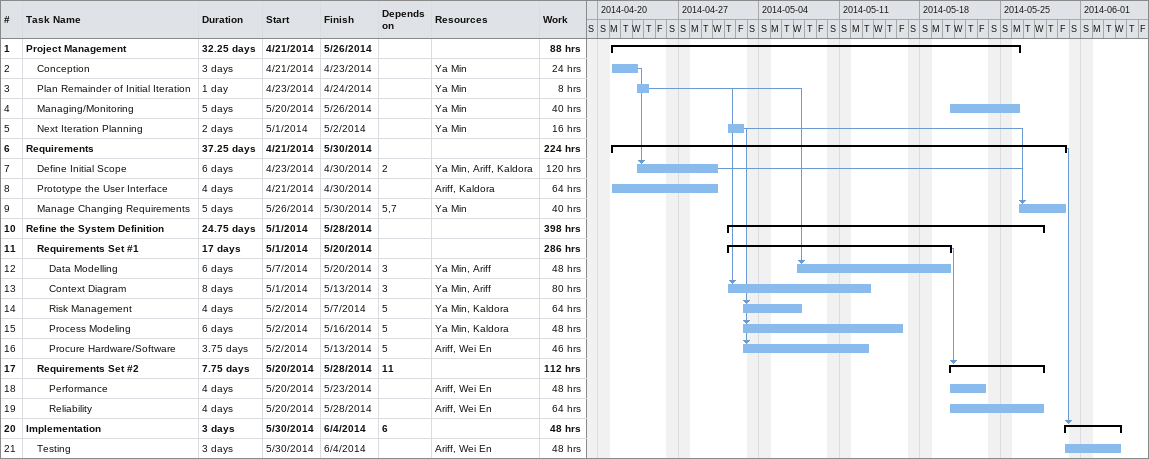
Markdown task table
| ID | Level | Task | Duration | Start | Finish | Predecessors | Resources | Work (h) |
|---|---|---|---|---|---|---|---|---|
| 1 | 1 | **Project Management** | 32.25d | 2014-04-21 | 2014-05-26 |  |  | 88 |
| 2 | 2 | Conception | 3d | 2014-04-21 | 2014-04-23 |  | Ya Min | 24 |
| 3 | 2 | Plan Remainder of Initial Iteration | 1d | 2014-04-23 | 2014-04-24 |  | Ya Min | 8 |
| 4 | 2 | Managing/Monitoring | 5d | 2014-05-20 | 2014-05-26 |  | Ya Min | 40 |
| 5 | 2 | Next Iteration Planning | 2d | 2014-05-01 | 2014-05-02 |  | Ya Min | 16 |
| 6 | 1 | **Requirements** | 37.25d | 2014-04-21 | 2014-05-30 |  |  | 224 |
| 7 | 2 | Define Initial Scope | 6d | 2014-04-23 | 2014-04-30 | 2 | Ya Min, Ariff, Kaldora | 120 |
| 8 | 2 | Prototype the User Interface | 4d | 2014-04-21 | 2014-04-30 |  | Ariff, Kaldora | 64 |
| 9 | 2 | Manage Changing Requirements | 5d | 2014-05-26 | 2014-05-30 | 5, 7 | Ya Min | 40 |
| 10 | 1 | **Refine the System Definition** | 24.75d | 2014-05-01 | 2014-05-28 |  |  | 398 |
| 11 | 2 | **Requirements Set #1** | 17d | 2014-05-01 | 2014-05-20 |  |  | 286 |
| 12 | 3 | Data Modelling | 6d | 2014-05-07 | 2014-05-20 | 3 | Ya Min, Ariff | 48 |
| 13 | 3 | Context Diagram | 8d | 2014-05-01 | 2014-05-13 | 3 | Ya Min, Ariff | 80 |
| 14 | 3 | Risk Management | 4d | 2014-05-02 | 2014-05-07 | 5 | Ya Min, Kaldora | 64 |
| 15 | 3 | Process Modeling | 6d | 2014-05-02 | 2014-05-16 | 5 | Ya Min, Kaldora | 48 |
| 16 | 3 | Procure Hardware/Software | 3.75d | 2014-05-02 | 2014-05-13 | 5 | Ariff, Wei En | 46 |
| 17 | 2 | **Requirements Set #2** | 7.75d | 2014-05-20 | 2014-05-28 | 11 |  | 112 |
| 18 | 3 | Performance | 4d | 2014-05-20 | 2014-05-23 |  | Ariff, Wei En | 48 |
| 19 | 3 | Reliability | 4d | 2014-05-20 | 2014-05-28 |  | Ariff, Wei En | 64 |
| 20 | 1 | **Implementation** | 3d | 2014-05-30 | 2014-06-04 | 6 |  | 48 |
| 21 | 2 | Testing | 3d | 2014-05-30 | 2014-06-04 |  | Ariff, Wei En | 48 |
